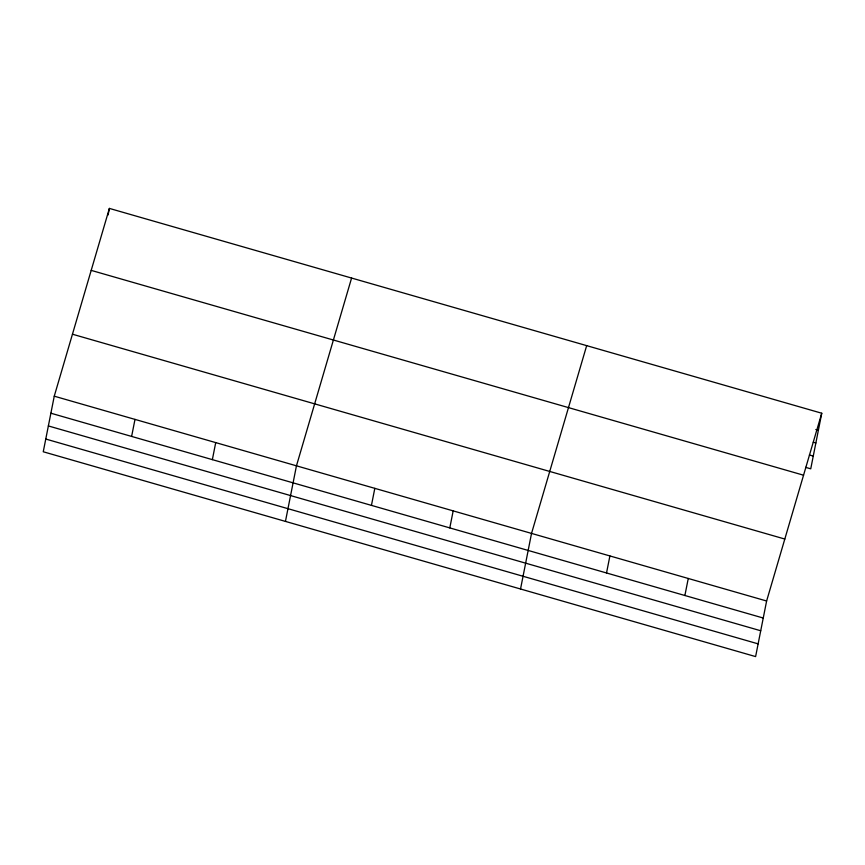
<?xml version="1.0" encoding="UTF-8"?>
<svg xmlns="http://www.w3.org/2000/svg" width="865" height="865" viewBox="0 0 865 865"><rect width="100%" height="100%" fill="white"/><g stroke="black" fill="none" stroke-linecap="round" stroke-linejoin="round"><path stroke-width="1.3" d="M54.257 396.181L43.25 451.768L755.61 656.589L766.617 601.002L821.75 413.232L109.39 208.411L54.257 396.181L766.617 601.002M108.093 214.963L109.39 208.411M131.621 436.425L134.994 419.395M212.358 459.639L215.72 442.61M285.45 521.411L296.457 465.824L351.59 278.054M371.442 505.387L374.815 488.357M449.8 527.909L453.174 510.88M520.535 589L531.532 533.413L586.675 345.643M606.527 572.976L609.901 555.946M684.885 595.509L688.259 578.48M821.75 413.232L810.743 468.819L805.607 467.338M815.814 429.527L818.377 430.262M813.295 442.242L815.857 442.988M809.413 454.99L813.262 456.093M91.193 270.377L803.553 475.199M72.455 334.214L784.815 539.046M50.884 413.211L763.244 618.032M48.364 425.937L760.724 630.758M45.769 439.042L758.129 643.863"/></g></svg>
